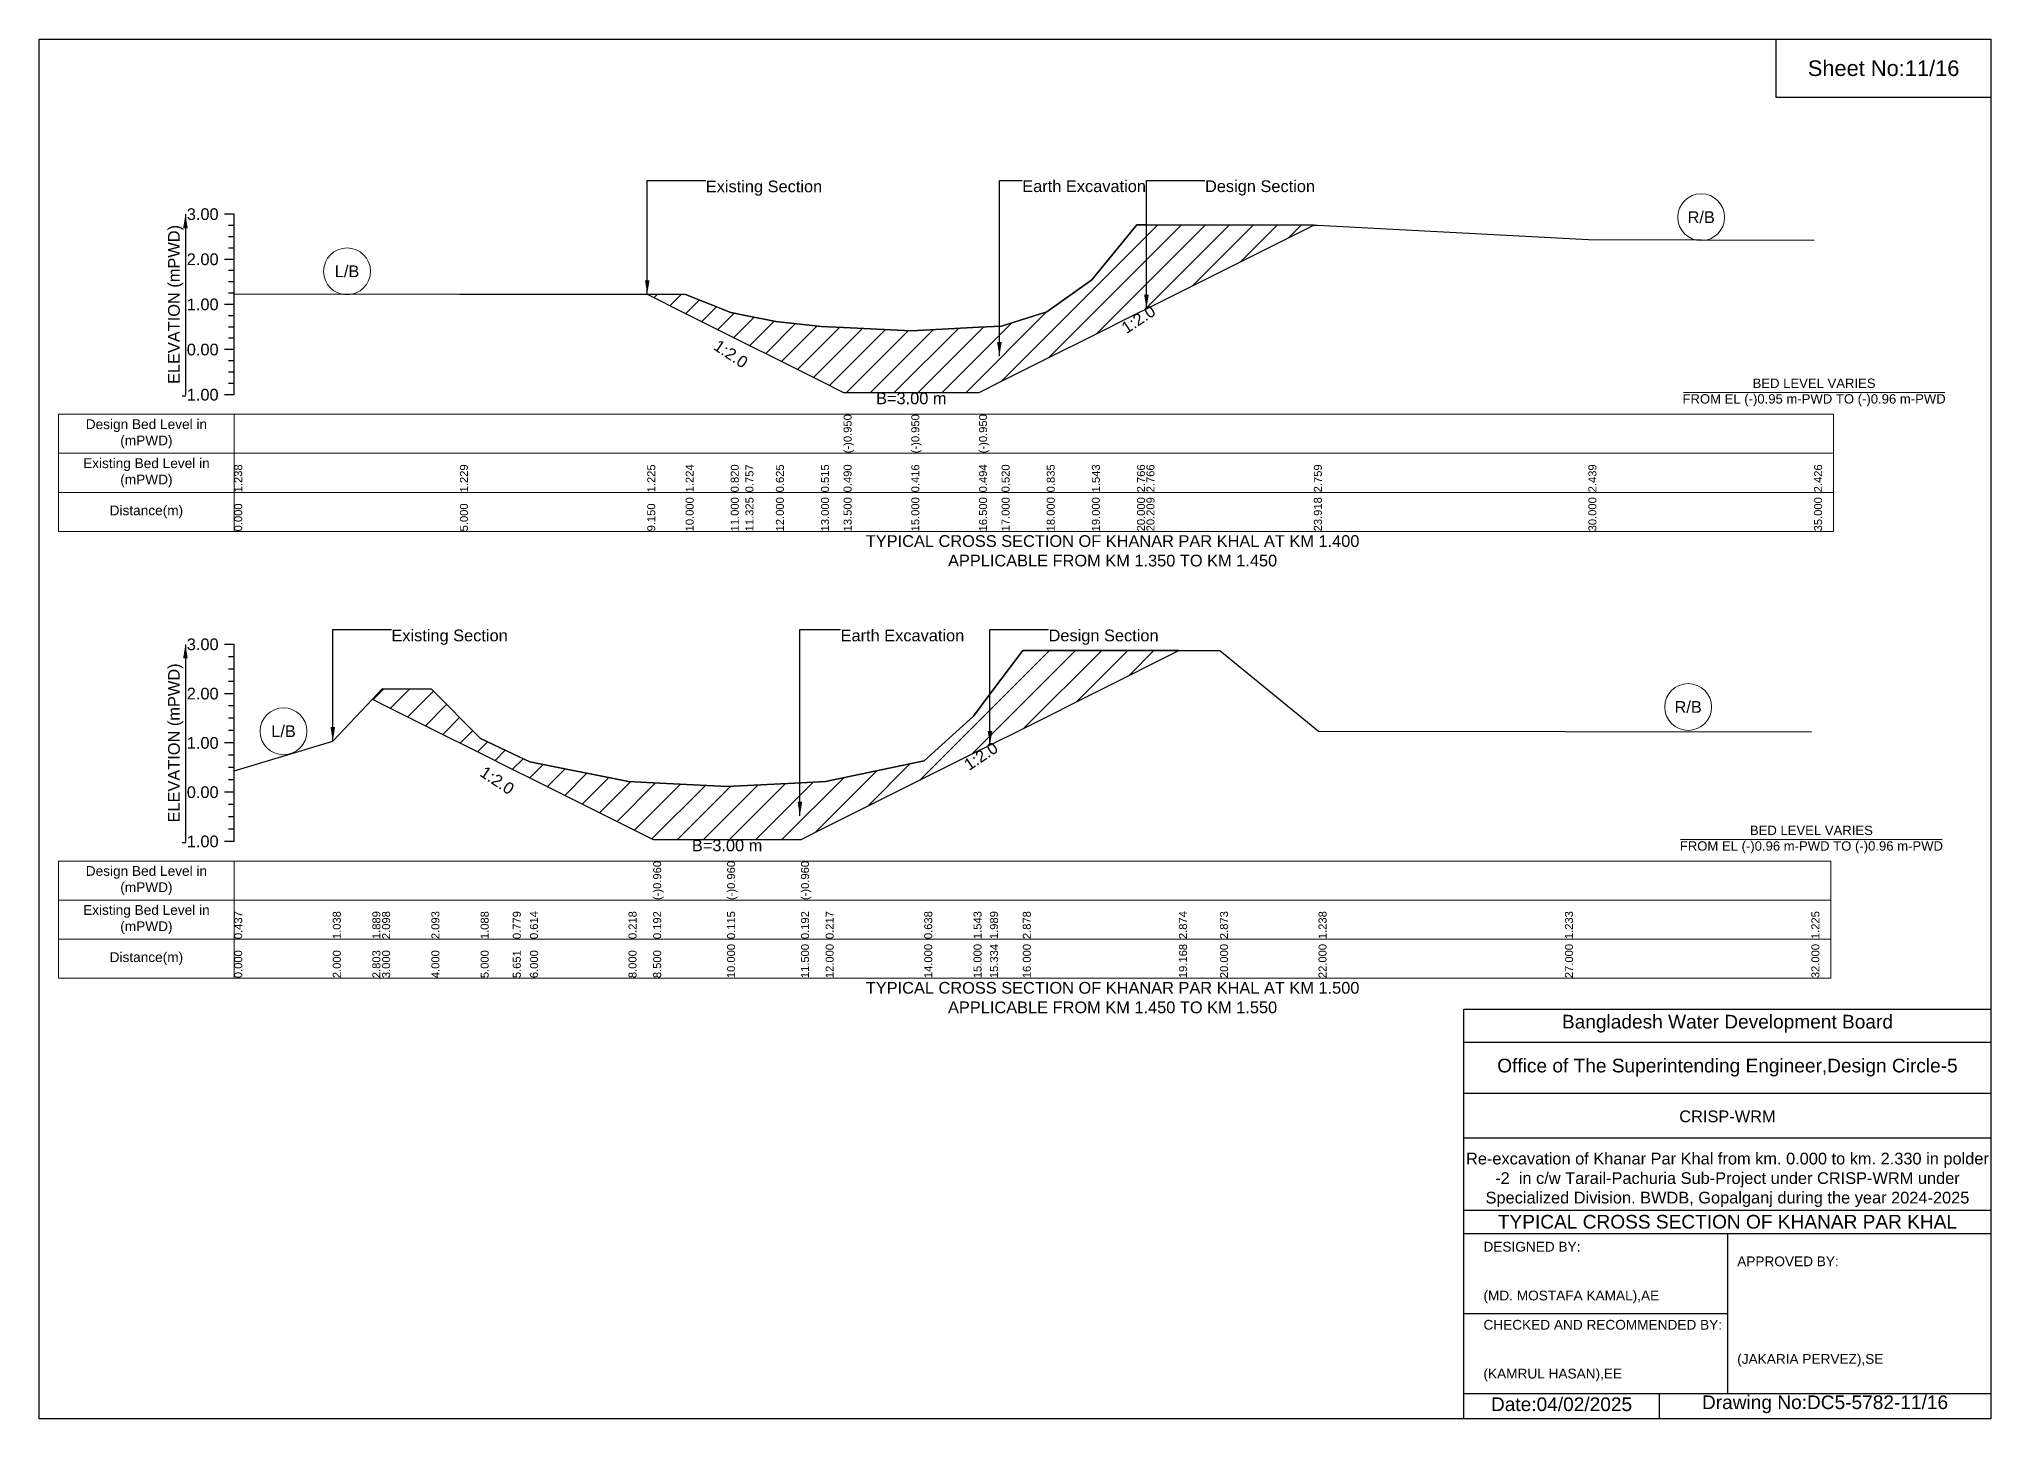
# Model space of a CAD drawing. Header units: inches. Extents: x 91000 to 268000, y -5656 to 7228.
# Drawn here: x 200000 to 208000, y -5656 to 0 of the extents above; entities that cross this region are included whole.
import ezdxf

# ---------------------------------------------------------------- set-up
doc = ezdxf.new("R2010")
doc.units = ezdxf.units.IN
doc.header["$LTSCALE"] = 7
doc.header["$MEASUREMENT"] = 0
for name, color, linetype, lineweight in [('Cross section Data Border', 7, 'Continuous', 9), ('Cross Section Labels', 7, 'Continuous', 9), ('Existing_Bed_Level for Xsection', 7, 'Continuous', 25)]:
    doc.layers.add(name, color=color, linetype=linetype, lineweight=lineweight)
doc.styles.get("Standard").update_dxf_attribs({"font": 'arial.ttf'})
doc.dimstyles.get("Standard").update_dxf_attribs({"dimtxt": 0.18, "dimasz": 0.18, "dimexe": 0.18, "dimexo": 0.0625, "dimgap": 0.09, "dimtad": 0, "dimtih": 1, "dimtoh": 1, "dimdec": 4, "dimzin": 0, "dimdsep": 46, "dimtxsty": 'Standard', "dimcen": 0.09, "dimadec": 0, "dimazin": 0, "dimtfac": 1, "dimtdec": 4, "dimtofl": 0, "dimtmove": 0, "dimatfit": 3, "dimfxl": 1, "dimtolj": 1, "dimtzin": 0, "dimarcsym": 0})

msp = doc.modelspace()

# ---------------------------------------------------------------- hatches: boundary and pattern name
at = {"layer": 'Existing_Bed_Level for Xsection'}
h = msp.add_hatch(dxfattribs=at)
h.set_pattern_fill('ANSI31', color=256, scale=555, style=0)
h.paths.add_polyline_path([(202492.8, -1046.4), (202650, -1125), (202835, -1217.5), (202895.2, -1247.5), (203020, -1310), (203205, -1402.5), (203297.5, -1448.7), (203575, -1448.7), (203852.5, -1448.7), (203945, -1402.5), (204130, -1310), (204315, -1217.5), (204500, -1125), (204538.7, -1105.6), (205224.9, -762.5), (204538.7, -761.3), (204500, -761.2), (204315, -987.5), (204130, -1118.5), (203945, -1176.8), (203852.5, -1181.6), (203575, -1196), (203297.5, -1182.3), (203205, -1177.7), (203020, -1157.3), (202895.2, -1133), (202835, -1121.3), (202650, -1046.5)])
h = msp.add_hatch(dxfattribs=at)
h.set_pattern_fill('ANSI31', color=256, scale=606, style=0)
h.paths.add_polyline_path([(201366.1, -2705.7), (201406, -2725.7), (201608, -2826.7), (201810, -2927.7), (201941.6, -2993.4), (202012, -3028.7), (202416, -3230.7), (202517, -3281.2), (202820, -3281.2), (203123, -3281.2), (203224, -3230.7), (203628, -3028.7), (203830, -2927.7), (203897.5, -2893.9), (204032, -2826.7), (204672, -2506.7), (204032, -2505.9), (203897.5, -2685.5), (203830, -2775.5), (203628, -2958.4), (203224, -3043.4), (203123, -3048.5), (202820, -3064), (202517, -3048.4), (202416, -3043.2), (202012, -2963.2), (201941.6, -2929.8), (201810, -2867.5), (201608, -2664.4), (201406, -2663.4)])

# ---------------------------------------------------------------- linework, layer by layer
for points in [[(200000, 0), (208000, 0), (208000, -5656), (200000, -5656)], [(207120, 0), (208000, 0), (208000, -240), (207120, -240)]]:
    msp.add_lwpolyline(points, close=True)
for points in [[(205840, -5656), (205840, -3976), (208000, -3976)], [(205840, -4112), (208000, -4112)], [(205840, -4320), (208000, -4320)], [(205840, -4504), (208000, -4504)], [(205840, -4800), (208000, -4800)], [(205840, -4896), (208000, -4896)], [(206920, -4896), (206920, -5552)], [(205840, -5224), (206920, -5224)], [(205840, -5552), (208000, -5552)], [(206640, -5552), (206640, -5656)]]:
    msp.add_lwpolyline(points)
at = {"layer": 'Cross section Data Border'}
for points in [[(200080, -1538), (207355, -1538), (207355, -2018), (200080, -2018)], [(200080, -3369.2), (207344, -3369.2), (207344, -3849.2), (200080, -3849.2)]]:
    msp.add_lwpolyline(points, close=True, dxfattribs=at)
for points in [[(200800, -1538), (200800, -2018)], [(200080, -1698), (207355, -1698)], [(200080, -1858), (207355, -1858)], [(200800, -3369.2), (200800, -3849.2)], [(200080, -3529.2), (207344, -3529.2)], [(200080, -3689.2), (207344, -3689.2)]]:
    msp.add_lwpolyline(points, dxfattribs=at)
at = {"layer": 'Cross Section Labels'}
for points in [[(206739.2, -1448.7), (207810.8, -1448.7)], [(206728.2, -3281.2), (207799.8, -3281.2)]]:
    msp.add_lwpolyline(points, dxfattribs=at)
for centre in [(206812.5, -730.4), (201262.5, -952.3), (206759, -2738), (201002, -2837.3)]:
    msp.add_circle(centre, 96, dxfattribs=at)
at = {"layer": 'Existing_Bed_Level for Xsection'}
for points in [[(200800, -718), (200760, -718)], [(200800, -1458), (200800, -1273), (200800, -1088), (200800, -903), (200800, -718)], [(200800, -764.2), (200776, -764.2)], [(200800, -1043.9), (201725, -1045.6), (202492.8, -1046.4), (202650, -1046.5), (202835, -1121.3), (202895.2, -1133), (203020, -1157.3), (203205, -1177.7), (203297.5, -1182.3), (203297.5, -1182.3), (203575, -1196), (203575, -1196), (203852.5, -1181.6), (203852.5, -1181.6), (203945, -1176.8), (204130, -1118.5), (204315, -987.5), (204500, -761.2), (204538.7, -761.3), (205224.9, -762.5), (205240, -762.5), (206350, -821.7), (207275, -824.1)], [(200800, -810.5), (200776, -810.5)], [(200800, -856.7), (200776, -856.7)], [(200800, -903), (200760, -903)], [(200800, -949.2), (200776, -949.2)], [(200800, -995.5), (200776, -995.5)], [(200800, -1088), (200760, -1088)], [(200800, -1041.7), (200776, -1041.7)], [(200800, -1134.2), (200776, -1134.2)], [(200800, -1180.5), (200776, -1180.5)], [(200800, -1273), (200760, -1273)], [(200800, -1226.7), (200776, -1226.7)], [(200800, -1319.2), (200776, -1319.2)], [(200800, -1365.5), (200776, -1365.5)], [(200800, -1411.7), (200776, -1411.7)], [(200800, -1458), (200760, -1458)], [(200800, -2481.2), (200760, -2481.2)], [(200800, -2531.7), (200776, -2531.7)], [(200800, -3289.2), (200800, -3087.2), (200800, -2885.2), (200800, -2683.2), (200800, -2481.2)], [(200800, -2999), (201204, -2877.6), (201366.1, -2705.7), (201406, -2663.4), (201608, -2664.4), (201810, -2867.5), (201941.6, -2929.8), (202012, -2963.2), (202416, -3043.2), (202517, -3048.4), (202517, -3048.4), (202820, -3064), (202820, -3064), (203123, -3048.5), (203123, -3048.5), (203224, -3043.4), (203628, -2958.4), (203830, -2775.5), (203897.5, -2685.5), (204032, -2505.9), (204672, -2506.7), (204840, -2506.9), (205244, -2837.2), (206254, -2838.2), (207264, -2839.8)], [(200800, -2582.2), (200776, -2582.2)], [(200800, -2632.7), (200776, -2632.7)], [(200800, -2683.2), (200760, -2683.2)], [(200800, -2733.7), (200776, -2733.7)], [(200800, -2784.2), (200776, -2784.2)], [(200800, -2834.7), (200776, -2834.7)], [(200800, -2885.2), (200760, -2885.2)], [(200800, -2935.7), (200776, -2935.7)], [(200800, -2986.2), (200776, -2986.2)], [(200800, -3036.7), (200776, -3036.7)], [(200800, -3087.2), (200760, -3087.2)], [(200800, -3137.7), (200776, -3137.7)], [(200800, -3188.2), (200776, -3188.2)], [(200800, -3238.7), (200776, -3238.7)], [(200800, -3289.2), (200760, -3289.2)]]:
    msp.add_lwpolyline(points, dxfattribs=at)
for points in [[(202492.8, -1046.4), (202492.8, -1046.4), (202650, -1125), (202835, -1217.5), (202895.2, -1247.5), (203020, -1310), (203205, -1402.5), (203297.5, -1448.7), (203297.5, -1448.7), (203575, -1448.7), (203575, -1448.7), (203852.5, -1448.7), (203852.5, -1448.7), (203945, -1402.5), (204130, -1310), (204315, -1217.5), (204500, -1125), (204538.7, -1105.6), (205224.9, -762.5), (205224.9, -762.5), (205224.9, -762.5), (204538.7, -761.3), (204500, -761.2), (204315, -987.5), (204130, -1118.5), (203945, -1176.8), (203852.5, -1181.6), (203852.5, -1181.6), (203575, -1196), (203575, -1196), (203297.5, -1182.3), (203297.5, -1182.3), (203205, -1177.7), (203020, -1157.3), (202895.2, -1133), (202835, -1121.3), (202650, -1046.5), (202492.8, -1046.4)], [(201366.1, -2705.7), (201406, -2725.7), (201608, -2826.7), (201810, -2927.7), (201941.6, -2993.4), (202012, -3028.7), (202416, -3230.7), (202517, -3281.2), (202517, -3281.2), (202820, -3281.2), (202820, -3281.2), (203123, -3281.2), (203123, -3281.2), (203224, -3230.7), (203628, -3028.7), (203830, -2927.7), (203897.5, -2893.9), (204032, -2826.7), (204672, -2506.7), (204032, -2505.9), (203897.5, -2685.5), (203830, -2775.5), (203628, -2958.4), (203224, -3043.4), (203123, -3048.5), (203123, -3048.5), (202820, -3064), (202820, -3064), (202517, -3048.4), (202517, -3048.4), (202416, -3043.2), (202012, -2963.2), (201941.6, -2929.8), (201810, -2867.5), (201608, -2664.4), (201406, -2663.4)]]:
    msp.add_lwpolyline(points, close=True, dxfattribs=at)

# ---------------------------------------------------------------- texts
at = {"attachment_point": 5}
for s, insert, char_height in [('Sheet No:11/16', (207560, -120), 64), ('Bangladesh Water Development Board', (206920, -4036), 56), ('Office of The Superintending Engineer,Design Circle-5', (206920, -4216), 56)]:
    msp.add_mtext(s, dxfattribs=dict(at, insert=insert, char_height=char_height))
for s, insert, char_height, width, attachment_point in [('CRISP-WRM', (206920, -4416), 48, 2240, 5), ('Re-excavation of Khanar Par Khal from km. 0.000 to km. 2.330 in polder -2  in c/w Tarail-Pachuria Sub-Project under CRISP-WRM under Specialized Division. BWDB, Gopalganj during the year 2024-2025', (206920, -4676), 48, 2160, 5), ('TYPICAL CROSS SECTION OF KHANAR PAR KHAL', (206920, -4848), 56, 2240, 5), ('DESIGNED BY:^J^J^J(MD. MOSTAFA KAMAL),AE', (205920, -5056), 40, 1120, 4), ('APPROVED BY:^J^J^J^J^J^J(JAKARIA PERVEZ),SE', (206960, -5216), 40, 1120, 4), ('CHECKED AND RECOMMENDED BY:^J^J^J(KAMRUL HASAN),EE', (205920, -5376), 40, 1120, 4), ('Date:04/02/2025', (206240, -5596), 56, 1120, 5), ('Drawing No:DC5-5782-11/16', (207320, -5596), 56, 1760, 5)]:
    msp.add_mtext(s, dxfattribs=dict(insert=insert, char_height=char_height, width=width, attachment_point=attachment_point))
at = {"layer": 'Cross section Data Border', "char_height": 40, "width": 640, "attachment_point": 5}
for s, insert in [('Design Bed Level in (mPWD)', (200440, -1618)), ('Existing Bed Level in (mPWD)', (200440, -1778)), ('Distance(m)', (200440, -1938)), ('Design Bed Level in (mPWD)', (200440, -3449.2)), ('Existing Bed Level in (mPWD)', (200440, -3609.2)), ('Distance(m)', (200440, -3769.2))]:
    msp.add_mtext(s, dxfattribs=dict(at, insert=insert))
at = {"layer": 'Cross Section Labels'}
for s, insert, char_height, attachment_point in [('Existing Section', (202732.8, -580), 48, 1), ('Earth Excavation', (204029.8, -579.2), 48, 1), ('Design Section', (204778.7, -579.2), 48, 1), ('R/B', (206812.5, -730.4), 48, 5), ('L/B', (201262.5, -952.3), 48, 5), ('BED LEVEL VARIES ^JFROM EL (-)0.95 m-PWD TO (-)0.96 m-PWD', (207275, -1448.7), 38.4, 5), ('B=3.00 m', (203575, -1448.7), 48, 2), ('TYPICAL CROSS SECTION OF KHANAR PAR KHAL AT KM 1.400^JAPPLICABLE FROM KM 1.350 TO KM 1.450', (204400, -2098), 48, 5), ('Existing Section', (201444, -2420.6), 48, 1), ('Earth Excavation', (203285.2, -2420.6), 48, 1), ('Design Section', (204137.5, -2420.6), 48, 1), ('R/B', (206759, -2738), 48, 5), ('L/B', (201002, -2837.3), 48, 5), ('BED LEVEL VARIES ^JFROM EL (-)0.96 m-PWD TO (-)0.96 m-PWD', (207264, -3281.2), 38.4, 5), ('B=3.00 m', (202820, -3281.2), 48, 2), ('TYPICAL CROSS SECTION OF KHANAR PAR KHAL AT KM 1.500^JAPPLICABLE FROM KM 1.450 TO KM 1.550', (204400, -3929.2), 48, 5)]:
    msp.add_mtext(s, dxfattribs=dict(at, insert=insert, char_height=char_height, attachment_point=attachment_point))
at = {"layer": 'Cross Section Labels', "char_height": 48, "attachment_point": 2}
for insert, rotation in [((204492.4, -1128.7), 33.69007), ((202848.9, -1270.7), 326.30993), ((203847, -2919.2), 33.69007), ((201891.1, -3018.7), 326.30993)]:
    msp.add_mtext('1:2.0', dxfattribs=dict(at, insert=insert, rotation=rotation))
at = {"layer": 'Existing_Bed_Level for Xsection', "char_height": 48, "attachment_point": 6}
for s, insert in [('3.00', (200736, -718)), ('2.00', (200736, -903)), ('1.00', (200736, -1088)), ('0.00', (200736, -1273)), ('-1.00', (200736, -1458)), ('3.00', (200736, -2481.2)), ('2.00', (200736, -2683.2)), ('1.00', (200736, -2885.2)), ('0.00', (200736, -3087.2)), ('-1.00', (200736, -3289.2))]:
    msp.add_mtext(s, dxfattribs=dict(at, insert=insert))
at = {"layer": 'Existing_Bed_Level for Xsection', "rotation": 90}
for s, insert, char_height, attachment_point in [('ELEVATION (mPWD)', (200560, -1088), 48, 5), ('(-)0.950', (203297.5, -1698), 32.8, 1), ('(-)0.950', (203575, -1698), 32.8, 1), ('(-)0.950', (203852.5, -1698), 32.8, 1), ('1.238', (200800, -1858), 32.8, 1), ('1.229', (201725, -1858), 32.8, 1), ('1.225', (202492.8, -1858), 32.8, 1), ('1.224', (202650, -1858), 32.8, 1), ('0.820', (202835, -1858), 32.8, 1), ('0.757', (202895.2, -1858), 32.8, 1), ('0.625', (203020, -1858), 32.8, 1), ('0.515', (203205, -1858), 32.8, 1), ('0.490', (203297.5, -1858), 32.8, 1), ('0.416', (203575, -1858), 32.8, 1), ('0.494', (203852.5, -1858), 32.8, 1), ('0.520', (203945, -1858), 32.8, 1), ('0.835', (204130, -1858), 32.8, 1), ('1.543', (204315, -1858), 32.8, 1), ('2.766', (204500, -1858), 32.8, 1), ('2.766', (204538.7, -1858), 32.8, 1), ('2.759', (205224.9, -1858), 32.8, 1), ('2.439', (206350, -1858), 32.8, 1), ('2.426', (207275, -1858), 32.8, 1), ('0.000', (200800, -2018), 32.8, 1), ('5.000', (201725, -2018), 32.8, 1), ('9.150', (202492.8, -2018), 32.8, 1), ('10.000', (202650, -2018), 32.8, 1), ('11.000', (202835, -2018), 32.8, 1), ('11.325', (202895.2, -2018), 32.8, 1), ('12.000', (203020, -2018), 32.8, 1), ('13.000', (203205, -2018), 32.8, 1), ('13.500', (203297.5, -2018), 32.8, 1), ('15.000', (203575, -2018), 32.8, 1), ('16.500', (203852.5, -2018), 32.8, 1), ('17.000', (203945, -2018), 32.8, 1), ('18.000', (204130, -2018), 32.8, 1), ('19.000', (204315, -2018), 32.8, 1), ('20.000', (204500, -2018), 32.8, 1), ('20.209', (204538.7, -2018), 32.8, 1), ('23.918', (205224.9, -2018), 32.8, 1), ('30.000', (206350, -2018), 32.8, 1), ('35.000', (207275, -2018), 32.8, 1), ('ELEVATION (mPWD)', (200560, -2885.2), 48, 5), ('(-)0.960', (202517, -3529.2), 32.8, 1), ('(-)0.960', (202820, -3529.2), 32.8, 1), ('(-)0.960', (203123, -3529.2), 32.8, 1), ('0.437', (200800, -3689.2), 32.8, 1), ('1.038', (201204, -3689.2), 32.8, 1), ('1.889', (201366.1, -3689.2), 32.8, 1), ('2.098', (201406, -3689.2), 32.8, 1), ('2.093', (201608, -3689.2), 32.8, 1), ('1.088', (201810, -3689.2), 32.8, 1), ('0.779', (201941.6, -3689.2), 32.8, 1), ('0.614', (202012, -3689.2), 32.8, 1), ('0.218', (202416, -3689.2), 32.8, 1), ('0.192', (202517, -3689.2), 32.8, 1), ('0.115', (202820, -3689.2), 32.8, 1), ('0.192', (203123, -3689.2), 32.8, 1), ('0.217', (203224, -3689.2), 32.8, 1), ('0.638', (203628, -3689.2), 32.8, 1), ('1.543', (203830, -3689.2), 32.8, 1), ('1.989', (203897.5, -3689.2), 32.8, 1), ('2.878', (204032, -3689.2), 32.8, 1), ('2.874', (204672, -3689.2), 32.8, 1), ('2.873', (204840, -3689.2), 32.8, 1), ('1.238', (205244, -3689.2), 32.8, 1), ('1.233', (206254, -3689.2), 32.8, 1), ('1.225', (207264, -3689.2), 32.8, 1), ('0.000', (200800, -3849.2), 32.8, 1), ('2.000', (201204, -3849.2), 32.8, 1), ('2.803', (201366.1, -3849.2), 32.8, 1), ('3.000', (201406, -3849.2), 32.8, 1), ('4.000', (201608, -3849.2), 32.8, 1), ('5.000', (201810, -3849.2), 32.8, 1), ('5.651', (201941.6, -3849.2), 32.8, 1), ('6.000', (202012, -3849.2), 32.8, 1), ('8.000', (202416, -3849.2), 32.8, 1), ('8.500', (202517, -3849.2), 32.8, 1), ('10.000', (202820, -3849.2), 32.8, 1), ('11.500', (203123, -3849.2), 32.8, 1), ('12.000', (203224, -3849.2), 32.8, 1), ('14.000', (203628, -3849.2), 32.8, 1), ('15.000', (203830, -3849.2), 32.8, 1), ('15.334', (203897.5, -3849.2), 32.8, 1), ('16.000', (204032, -3849.2), 32.8, 1), ('19.168', (204672, -3849.2), 32.8, 1), ('20.000', (204840, -3849.2), 32.8, 1), ('22.000', (205244, -3849.2), 32.8, 1), ('27.000', (206254, -3849.2), 32.8, 1), ('32.000', (207264, -3849.2), 32.8, 1)]:
    msp.add_mtext(s, dxfattribs=dict(at, insert=insert, char_height=char_height, attachment_point=attachment_point))

# ---------------------------------------------------------------- leaders
at = {"layer": 'Cross Section Labels', "annotation_type": 0, "has_hookline": 1, "hookline_direction": 0}
for points, text_width in [([(202492.8, -1046.4), (202492.8, -580), (202732.7, -580)], 467.2), ([(203936.1, -1299.7), (203936.1, -579.2), (204029.7, -579.2)], 497), ([(204538.7, -1105.6), (204538.7, -579.2), (204778.6, -579.2)], 441.2), ([(201204, -2877.6), (201204, -2420.6), (201443.9, -2420.6)], 467.2), ([(203118.3, -3183.7), (203118.3, -2420.6), (203285.1, -2420.6)], 497), ([(203897.5, -2893.9), (203897.5, -2420.6), (204137.4, -2420.6)], 441.2)]:
    msp.add_leader(points, dimstyle='Standard', override={"dimasz": 57.6}, dxfattribs=dict(at, text_width=text_width))
at = {"layer": 'Existing_Bed_Level for Xsection'}
for points in [[(200600, -718), (200600, -1458)], [(200600, -2481.2), (200600, -3289.2)]]:
    msp.add_leader(points, dimstyle='Standard', override={"dimasz": 57.6}, dxfattribs=at)

doc.saveas('drawing.dxf')
